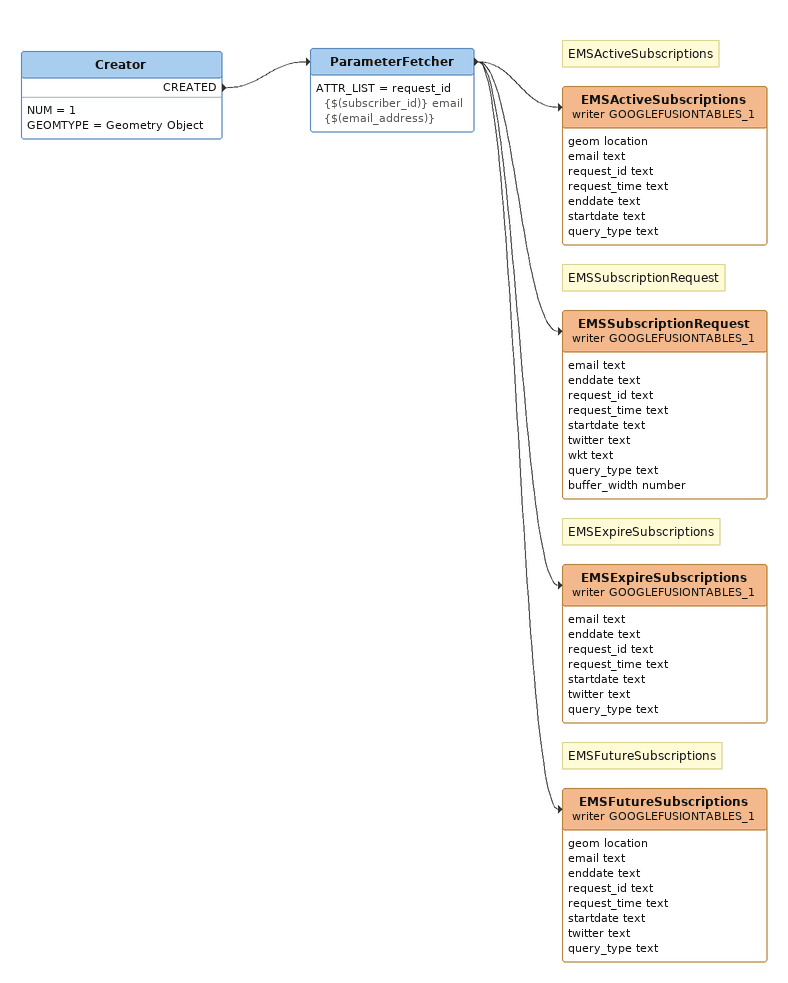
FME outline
Creator
    NUM = 1
    GEOMTYPE = Geometry Object
    CREATED -> ParameterFetcher
ParameterFetcher
    ATTR_LIST = request_id {$(subscriber_id)} email {$(email_address)}
    -> EMSActiveSubscriptions (writer GOOGLEFUSIONTABLES_1)
    -> EMSExpireSubscriptions (writer GOOGLEFUSIONTABLES_1)
    -> EMSFutureSubscriptions (writer GOOGLEFUSIONTABLES_1)
    -> EMSSubscriptionRequest (writer GOOGLEFUSIONTABLES_1)
Note: EMSActiveSubscriptions
EMSActiveSubscriptions (writer GOOGLEFUSIONTABLES_1)
    attributes: geom location, email text, request_id text, request_time text, enddate text, startdate text, query_type text
Note: EMSSubscriptionRequest
EMSSubscriptionRequest (writer GOOGLEFUSIONTABLES_1)
    attributes: email text, enddate text, request_id text, request_time text, startdate text, twitter text, wkt text, query_type text, buffer_width number
Note: EMSExpireSubscriptions
EMSExpireSubscriptions (writer GOOGLEFUSIONTABLES_1)
    attributes: email text, enddate text, request_id text, request_time text, startdate text, twitter text, query_type text
Note: EMSFutureSubscriptions
EMSFutureSubscriptions (writer GOOGLEFUSIONTABLES_1)
    attributes: geom location, email text, enddate text, request_id text, request_time text, startdate text, twitter text, query_type text
